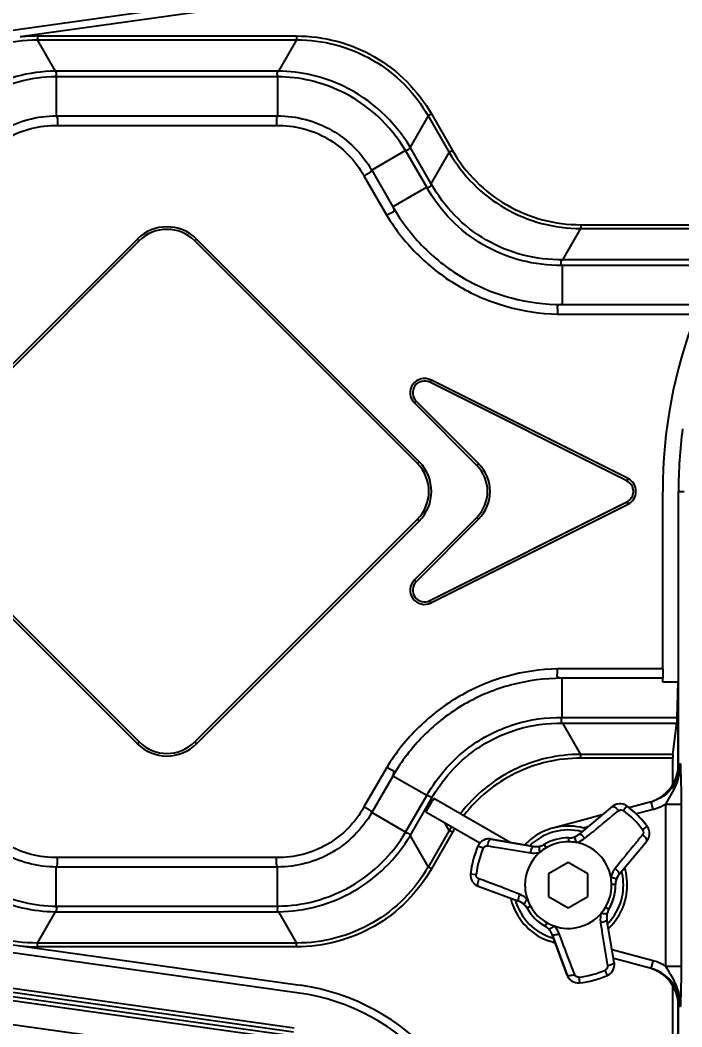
# Model space of a CAD drawing. Header units: millimetres. Extents: x -1070 to 42146, y 1440 to 12921.
# Drawn here: x 2163.9 to 2248, y 3203.5 to 3331.4 of the extents above; entities that cross this region are included whole.
import ezdxf

# ---------------------------------------------------------------- set-up
doc = ezdxf.new("R2010")
doc.units = ezdxf.units.MM
doc.layers.add('DIM', color=4, linetype='Continuous')
doc.layers.add('n', color=7, linetype='Continuous')
doc.styles.get("Standard").update_dxf_attribs({"font": 'arial.ttf'})
doc.dimstyles.new('ISO-200', dxfattribs={"dimtxt": 30, "dimasz": 25, "dimexe": 1.25, "dimexo": 5, "dimgap": 5, "dimtad": 1, "dimtoh": 1, "dimdec": 1, "dimdsep": 46, "dimtxsty": 'Standard', "dimcen": 2.5, "dimadec": 0, "dimazin": 0, "dimtfac": 1, "dimtdec": 1, "dimtmove": 0, "dimatfit": 3, "dimfxl": 1, "dimarcsym": 0})

# ---------------------------------------------------------------- blocks, each defined once
blk = doc.blocks.new('*D68')
at = {"layer": 'Defpoints', "color": 0, "transparency": 16777216}
for p in [(2305.58, 3339.04), (1878.41, 2805.54), (2305.58, 2805.54)]:
    blk.add_point(p, dxfattribs=at)
at = {"layer": 'DIM', "color": 0, "lineweight": -2, "transparency": 16777216}
for p, q in [((2300.58, 3339.04), (1877.16, 3339.04)), ((1878.41, 3314.04), (1878.41, 2830.54)), ((2300.58, 2805.54), (1877.16, 2805.54))]:
    blk.add_line(p, q, dxfattribs=at)
at = {"layer": 'DIM', "color": 0, "transparency": 16777216}
for points in [[(1874.24, 3314.04), (1882.58, 3314.04), (1878.41, 3339.04)], [(1874.24, 2830.54), (1882.58, 2830.54), (1878.41, 2805.54)]]:
    blk.add_solid(points, dxfattribs=at)
at = {"layer": 'DIM', "color": 0, "lineweight": -3, "transparency": 16777216, "insert": (1834.96, 3050.09), "char_height": 30, "attachment_point": 2, "rotation": 90}
blk.add_mtext('533.5 [1\'-9"]', dxfattribs=at)

msp = doc.modelspace()

# ---------------------------------------------------------------- linework, layer by layer
at = {"layer": 'n', "color": 7, "linetype": 'Continuous', "lineweight": -3, "true_color": 0xffffff}
for p, q in [((2157.366, 3329.354), (2199.373, 3335.257)), ((2199.512, 3334.267), (2163.922, 3329.265)), ((2166.122, 3329.386), (2199.043, 3329.386)), ((2166.122, 3329.386), (2166.122, 3328.903)), ((2168.418, 3324.928), (2166.122, 3328.903)), ((2166.122, 3328.903), (2199.043, 3328.903)), ((2199.043, 3328.903), (2196.748, 3324.928)), ((2199.043, 3329.386), (2199.043, 3328.903)), ((2196.748, 3324.928), (2168.418, 3324.928)), ((2168.519, 3324.212), (2168.519, 3319.249)), ((2196.647, 3324.212), (2168.519, 3324.212)), ((2196.647, 3324.212), (2196.647, 3319.249)), ((2216.192, 3319.485), (2215.774, 3319.244)), ((2216.192, 3319.485), (2218.877, 3314.835)), ((2168.519, 3319.249), (2196.647, 3319.249)), ((2215.774, 3319.244), (2213.478, 3315.268)), ((2215.774, 3319.244), (2218.459, 3314.594)), ((2168.654, 3318.031), (2196.512, 3318.031)), ((2212.909, 3314.823), (2208.611, 3312.341)), ((2215.597, 3310.174), (2212.909, 3314.823)), ((2216.163, 3310.618), (2213.478, 3315.268)), ((2216.163, 3310.618), (2218.459, 3314.594)), ((2218.877, 3314.835), (2218.459, 3314.594)), ((2208.611, 3312.341), (2211.293, 3307.689)), ((2207.623, 3311.616), (2210.528, 3306.584)), ((2215.597, 3310.174), (2211.293, 3307.689)), ((2235.189, 3305.417), (2251.532, 3305.417)), ((2235.189, 3305.417), (2235.189, 3304.934)), ((2232.894, 3300.959), (2235.189, 3304.934)), ((2235.189, 3304.934), (2251.358, 3304.934)), ((2178.818, 3303.59), (2150.533, 3275.306)), ((2179.047, 3303.361), (2150.763, 3275.076)), ((2178.818, 3303.59), (2179.047, 3303.361)), ((2186.348, 3303.59), (2186.118, 3303.361)), ((2214.403, 3275.076), (2186.118, 3303.361)), ((2214.633, 3275.306), (2186.348, 3303.59)), ((2253.669, 3300.959), (2232.894, 3300.959)), ((2232.792, 3300.246), (2232.792, 3295.277)), ((2253.609, 3300.244), (2232.792, 3300.246)), ((2232.792, 3295.277), (2250.307, 3295.279)), ((2232.205, 3294.062), (2249.818, 3294.062)), ((2216.129, 3285.698), (2215.984, 3285.407)), ((2241.033, 3272.882), (2215.984, 3285.407)), ((2241.178, 3273.173), (2216.129, 3285.698)), ((2214.023, 3282.775), (2214.252, 3283.005)), ((2214.023, 3282.775), (2221.951, 3274.846)), ((2214.252, 3283.005), (2222.181, 3275.076)), ((2214.633, 3275.306), (2214.403, 3275.076)), ((2221.951, 3274.846), (2222.181, 3275.076)), ((2241.178, 3273.173), (2241.033, 3272.882)), ((2245.583, 3249.02), (2245.583, 3271.541)), ((2247.583, 3236.894), (2247.583, 3271.541)), ((2247.583, 3271.541), (2248.305, 3271.541)), ((2215.984, 3257.675), (2241.033, 3270.199)), ((2216.129, 3257.384), (2241.178, 3269.908)), ((2241.178, 3269.908), (2241.033, 3270.199)), ((2150.533, 3267.775), (2178.818, 3239.491)), ((2150.763, 3268.005), (2179.047, 3239.721)), ((2186.118, 3239.721), (2214.403, 3268.005)), ((2186.348, 3239.491), (2214.633, 3267.775)), ((2221.951, 3268.235), (2214.023, 3260.307)), ((2222.181, 3268.005), (2214.252, 3260.077)), ((2214.633, 3267.775), (2214.403, 3268.005)), ((2221.951, 3268.235), (2222.181, 3268.005)), ((2214.023, 3260.307), (2214.252, 3260.077)), ((2216.129, 3257.384), (2215.984, 3257.675)), ((2245.583, 3249.02), (2232.205, 3249.02)), ((2245.583, 3249.02), (2245.583, 3247.802)), ((2232.792, 3242.835), (2232.792, 3247.805)), ((2245.583, 3247.802), (2232.792, 3247.805)), ((2245.583, 3247.298), (2245.583, 3247.802)), ((2247.555, 3247.298), (2245.583, 3247.298)), ((2247.435, 3242.837), (2247.555, 3247.298)), ((2247.555, 3236.894), (2247.555, 3247.298)), ((2232.792, 3242.835), (2247.435, 3242.837)), ((2232.894, 3242.123), (2247.398, 3242.123)), ((2235.189, 3238.147), (2232.894, 3242.123)), ((2246.88, 3238.147), (2247.398, 3242.123)), ((2178.818, 3239.491), (2179.047, 3239.721)), ((2186.348, 3239.491), (2186.118, 3239.721)), ((2246.88, 3238.147), (2235.189, 3238.147)), ((2235.189, 3237.664), (2235.189, 3238.147)), ((2246.867, 3237.664), (2235.189, 3237.664)), ((2246.867, 3234.317), (2246.867, 3237.664)), ((2210.528, 3236.497), (2207.623, 3231.465)), ((2247.555, 3236.369), (2247.555, 3236.894)), ((2247.829, 3236.96), (2247.583, 3236.894)), ((2211.293, 3235.392), (2208.611, 3230.741)), ((2215.597, 3232.908), (2211.293, 3235.392)), ((2212.909, 3228.259), (2215.597, 3232.908)), ((2226.189, 3226.964), (2216.502, 3232.557)), ((2213.478, 3227.813), (2216.163, 3232.463)), ((2215.499, 3230.827), (2216.304, 3232.22)), ((2216.304, 3232.22), (2216.163, 3232.463)), ((2239.18, 3231.524), (2234.96, 3228.004)), ((2241.035, 3231.576), (2240.603, 3230.994)), ((2244.118, 3232.128), (2241.3, 3231.373)), ((2244.377, 3231.162), (2244.118, 3232.128)), ((2245.931, 3231.824), (2247.93, 3231.824)), ((2245.931, 3231.824), (2245.931, 3211.257)), ((2247.93, 3231.824), (2247.93, 3211.257)), ((2212.909, 3228.259), (2208.611, 3230.741)), ((2215.499, 3230.827), (2222.324, 3226.887)), ((2237.91, 3230.465), (2235.256, 3229.754)), ((2244.377, 3231.162), (2242.213, 3230.582)), ((2218.459, 3228.488), (2217.913, 3229.433)), ((2235.256, 3229.754), (2231.642, 3228.785)), ((2236.081, 3228.939), (2235.515, 3228.788)), ((2243.036, 3228.561), (2243.618, 3228.993)), ((2213.478, 3227.813), (2215.774, 3223.838)), ((2218.459, 3228.488), (2215.774, 3223.838)), ((2218.877, 3228.246), (2216.192, 3223.596)), ((2218.877, 3228.246), (2218.459, 3228.488)), ((2233.649, 3227.04), (2233.655, 3227.54)), ((2222.777, 3226.217), (2222.111, 3226.505)), ((2222.324, 3226.887), (2222.343, 3226.875)), ((2229.159, 3226.45), (2223.744, 3227.388)), ((2223.744, 3227.388), (2229.159, 3226.45)), ((2230.521, 3226.701), (2230.776, 3226.271)), ((2240.046, 3222.918), (2243.566, 3227.138)), ((2196.512, 3225.051), (2168.654, 3225.051)), ((2196.647, 3223.833), (2168.519, 3223.833)), ((2168.519, 3218.869), (2168.519, 3223.833)), ((2196.647, 3218.869), (2196.647, 3223.833)), ((2216.192, 3223.596), (2215.774, 3223.838)), ((2233.583, 3224.427), (2231.083, 3222.984)), ((2236.083, 3222.984), (2233.583, 3224.427)), ((2221.156, 3222.805), (2221.16, 3222.697)), ((2221.166, 3222.977), (2221.886, 3222.894)), ((2231.083, 3222.984), (2231.083, 3220.097)), ((2236.083, 3220.097), (2236.083, 3222.984)), ((2222.138, 3221.397), (2227.297, 3219.501)), ((2239.42, 3221.611), (2239.082, 3221.607)), ((2239.523, 3221.612), (2239.42, 3221.611)), ((2239.582, 3221.613), (2239.523, 3221.612)), ((2231.083, 3220.097), (2233.583, 3218.654)), ((2233.583, 3218.654), (2236.083, 3220.097)), ((2168.519, 3218.869), (2196.647, 3218.869)), ((2228.787, 3218.848), (2228.351, 3218.603)), ((2238.313, 3218.734), (2238.743, 3218.479)), ((2166.122, 3214.178), (2168.418, 3218.154)), ((2168.418, 3218.154), (2196.748, 3218.154)), ((2196.748, 3218.154), (2199.043, 3214.178)), ((2230.645, 3216.309), (2230.89, 3216.745)), ((2239.43, 3211.702), (2238.492, 3217.117)), ((2231.544, 3215.255), (2233.439, 3210.096)), ((2233.439, 3210.096), (2231.544, 3215.255)), ((2199.373, 3207.824), (2157.366, 3213.728)), ((2162.718, 3213.986), (2163.923, 3213.816)), ((2163.923, 3213.816), (2199.512, 3208.814)), ((2199.043, 3214.178), (2166.122, 3214.178)), ((2166.122, 3213.695), (2166.122, 3214.178)), ((2199.043, 3213.695), (2166.122, 3213.695)), ((2199.043, 3213.695), (2199.043, 3214.178)), ((2231.923, 3214.221), (2231.642, 3214.296)), ((2244.377, 3211.919), (2239.15, 3213.32)), ((2239.557, 3212.175), (2239.338, 3212.234)), ((2244.118, 3210.953), (2239.557, 3212.175)), ((2244.118, 3210.953), (2244.318, 3211.696)), ((2244.318, 3211.696), (2244.377, 3211.919)), ((2245.931, 3211.257), (2247.93, 3211.257)), ((2234.936, 3209.844), (2235.019, 3209.124)), ((2238.548, 3210.069), (2238.26, 3210.735)), ((2156.601, 3208.281), (2198.608, 3202.378)), ((2198.677, 3202.873), (2156.67, 3208.776)), ((2198.747, 3203.368), (2156.74, 3209.272)), ((2246.867, 3111.872), (2246.867, 3208.764)), ((2156.531, 3207.786), (2198.538, 3201.883)), ((2247.555, 3206.187), (2247.555, 3206.712)), ((2247.555, 3169.312), (2247.555, 3206.187)), ((2247.583, 3169.284), (2247.583, 3206.187)), ((2247.583, 3206.187), (2247.829, 3206.122)), ((2198.115, 3198.87), (2156.108, 3204.774))]:
    msp.add_line(p, q, dxfattribs=at)
for centre, radius, start, end in [((2166.13, 3309.162), 20.224, 90.02195, 96.26797), ((2168.662, 3305.179), 19.749, 90.70669, 119.98478), ((2196.502, 3305.168), 19.759, 64.46188, 89.28805), ((2168.699, 3305.111), 19.103, 90.53943, 119.97927), ((2196.462, 3305.088), 19.125, 64.47693, 89.44711), ((2196.466, 3305.125), 19.09, 30.5313, 64.44116), ((2196.503, 3305.187), 19.742, 30.70231, 64.44147), ((2182.583, 3299.825), 5.325, 45, 135), ((2182.583, 3299.825), 5, 45, 135), ((2307.583, 3271.541), 62, 158.70048, 180), ((2215.313, 3284.065), 1.825, 63.43495, 225), ((2215.313, 3284.065), 1.5, 63.43495, 225), ((2307.583, 3271.541), 60, 172.3814, 180), ((2210.867, 3271.541), 5, 315, 45), ((2210.867, 3271.541), 5.325, 315, 45), ((2218.645, 3271.541), 4.675, 315, 45), ((2218.645, 3271.541), 5, 315, 45), ((2240.362, 3271.541), 1.5, 296.56505, 63.43495), ((2240.362, 3271.541), 1.825, 296.56505, 63.43495), ((2215.313, 3259.016), 1.825, 135, 296.56505), ((2215.313, 3259.016), 1.5, 135, 296.56505), ((2182.583, 3243.256), 5.325, 225, 315), ((2182.583, 3243.256), 5, 225, 315), ((2242.828, 3236.961), 5.001, 315.11251, 359.98929), ((2242.825, 3236.963), 5.004, 314.04246, 315.12078), ((2240.141, 3230.372), 1.5, 103.67897, 129.82602), ((2240.141, 3230.372), 1.5, 123.40709, 129.82602), ((2240.141, 3230.372), 1.5, 121.0913, 123.40709), ((2240.141, 3230.372), 1.5, 116.99962, 121.0913), ((2240.141, 3230.372), 1.5, 114.22115, 116.99962), ((2240.141, 3230.372), 1.5, 110.60358, 114.22115), ((2240.141, 3230.372), 1.5, 108.93642, 110.60358), ((2240.141, 3230.372), 1.5, 103.62588, 108.93642), ((2240.141, 3230.372), 1.5, 64.04792, 103.67897), ((2240.141, 3230.372), 1.5, 64.04823, 65.1623), ((2240.141, 3230.372), 1.5, 59.76646, 64.04823), ((2240.141, 3230.372), 1.5, 53.40202, 64.04792), ((2240.141, 3230.372), 1.5, 53.40202, 59.76646), ((2233.583, 3221.541), 12.5, 51.53491, 53.40202), ((2233.583, 3221.541), 12.5, 36.59798, 53.40202), ((2233.583, 3221.541), 12.5, 38.46509, 51.53491), ((2242.821, 3236.97), 5.013, 285.00196, 288.99376), ((2242.814, 3236.985), 6.029, 285.02394, 298.49984), ((2242.822, 3236.967), 6.009, 298.52391, 301.15987), ((2264.878, 3220.898), 21.872, 149.80458, 150.0285), ((2233.583, 3221.541), 11.775, 36.59798, 53.40202), ((2235.58, 3218.579), 19.782, 148.35942, 149.94059), ((2235.599, 3218.571), 19.319, 148.32822, 149.9473), ((2233.583, 3221.541), 7.5, 78.02396, 129.67743), ((2233.583, 3221.541), 7.5, 73.54838, 78.02396), ((2233.583, 3221.541), 7.5, 72.80641, 73.54838), ((2233.583, 3221.541), 12.5, 36.59798, 38.46509), ((2242.414, 3228.099), 1.5, 25.60328, 36.59798), ((2242.414, 3228.099), 1.5, 32.53007, 36.59798), ((2242.414, 3228.099), 1.5, 31.02205, 32.53007), ((2242.414, 3228.099), 1.5, 28.46303, 31.02205), ((2242.414, 3228.099), 1.5, 25.60311, 28.46303), ((2242.414, 3228.099), 1.5, 0.00008, 25.60328), ((2242.414, 3228.099), 1.5, 24.58345, 25.60311), ((2196.454, 3237.969), 19.107, 300.01662, 329.45689), ((2196.498, 3237.899), 19.749, 300.0053, 329.2937), ((2223.488, 3225.91), 1.5, 80.17406, 105.72607), ((2223.488, 3225.91), 1.5, 99.28557, 105.71909), ((2223.488, 3225.91), 1.5, 95.88083, 99.28557), ((2223.488, 3225.91), 1.5, 92.91145, 95.88083), ((2223.488, 3225.91), 1.5, 88.97578, 92.91145), ((2223.488, 3225.91), 1.5, 86.5424, 88.97578), ((2223.488, 3225.91), 1.5, 80.17406, 86.5424), ((2233.583, 3221.541), 7, 75.50362, 134.49638), ((2233.583, 3221.541), 6, 89.31328, 120.68672), ((2233.583, 3221.541), 6, 89.31328, 92.79922), ((2233.679, 3229.54), 2, 269.31328, 287.13571), ((2233.679, 3229.54), 2, 269.31328, 273.1872), ((2233.679, 3229.54), 2, 273.1872, 276.67966), ((2233.679, 3229.54), 2, 276.67966, 277.04781), ((2233.679, 3229.54), 2, 277.04781, 280.45841), ((2233.679, 3229.54), 2, 280.45841, 280.8943), ((2233.679, 3229.54), 2, 280.8943, 284.26152), ((2233.679, 3229.54), 2, 284.26152, 284.53068), ((2233.679, 3229.54), 2, 284.53068, 287.9459), ((2233.679, 3229.54), 2, 287.13571, 309.82593), ((2233.679, 3229.54), 2, 287.9459, 288.73477), ((2233.679, 3229.54), 2, 288.73477, 292.13937), ((2233.679, 3229.54), 2, 292.13937, 295.50372), ((2233.679, 3229.54), 2, 295.50372, 296.31436), ((2233.679, 3229.54), 2, 296.31436, 299.66625), ((2233.679, 3229.54), 2, 299.66625, 300.03536), ((2233.679, 3229.54), 2, 300.03536, 303.08297), ((2233.679, 3229.54), 2, 303.08297, 303.55242), ((2233.679, 3229.54), 2, 303.55242, 304.66091), ((2233.679, 3229.54), 2, 304.66091, 307.23259), ((2233.679, 3229.54), 2, 307.23259, 308.81889), ((2233.679, 3229.54), 2, 308.81889, 309.82593), ((2242.414, 3228.099), 1.5, 320.17405, 346.18621), ((2242.414, 3228.099), 1.5, 330.98818, 333.46037), ((2242.414, 3228.099), 1.5, 333.46037, 335.5943), ((2242.414, 3228.099), 1.5, 335.5943, 337.88634), ((2242.414, 3228.099), 1.5, 337.88634, 340.15135), ((2242.414, 3228.099), 1.5, 340.15135, 342.31005), ((2242.414, 3228.099), 1.5, 342.31005, 346.18648), ((2242.414, 3228.099), 1.5, 346.18621, 0.00008), ((2242.414, 3228.099), 1.5, 346.18648, 346.90461), ((2233.583, 3221.541), 12.5, 156.59798, 173.40202), ((2233.583, 3221.541), 11.775, 156.59798, 173.40202), ((2223.488, 3225.91), 1.5, 146.13622, 156.59798), ((2223.488, 3225.91), 1.5, 150.23144, 156.59798), ((2223.488, 3225.91), 1.5, 146.1359, 150.23144), ((2223.488, 3225.91), 1.5, 105.72607, 146.13622), ((2223.488, 3225.91), 1.5, 145.09584, 146.1359), ((2223.488, 3225.91), 1.5, 105.71909, 106.43092), ((2233.583, 3221.541), 7.5, 133.5484, 137.1964), ((2233.583, 3221.541), 7.5, 129.67743, 133.5484), ((2229.5, 3228.421), 2, 260.17406, 282.86424), ((2229.5, 3228.421), 2, 260.17406, 261.18111), ((2229.5, 3228.421), 2, 261.18111, 262.28089), ((2229.5, 3228.421), 2, 262.28089, 262.7916), ((2229.5, 3228.421), 2, 262.7916, 265.21452), ((2229.5, 3228.421), 2, 265.21452, 266.44758), ((2229.5, 3228.421), 2, 266.44758, 266.91744), ((2229.5, 3228.421), 2, 266.91744, 269.96155), ((2229.5, 3228.421), 2, 269.96155, 270.33488), ((2229.5, 3228.421), 2, 270.33488, 273.68677), ((2229.5, 3228.421), 2, 273.68677, 274.49747), ((2229.5, 3228.421), 2, 274.49747, 277.86063), ((2229.5, 3228.421), 2, 277.86063, 281.26657), ((2229.5, 3228.421), 2, 281.26657, 282.05342), ((2229.5, 3228.421), 2, 282.05342, 285.46932), ((2229.5, 3228.421), 2, 282.86424, 300.68672), ((2233.612, 3221.501), 5.549, 120.72977, 130.76454), ((2229.5, 3228.421), 2, 285.46932, 288.98578), ((2229.5, 3228.421), 2, 288.98578, 289.57272), ((2229.5, 3228.421), 2, 289.57272, 292.91875), ((2229.5, 3228.421), 2, 292.91875, 293.38922), ((2229.5, 3228.421), 2, 293.38922, 296.94634), ((2229.5, 3228.421), 2, 296.94634, 300.68672), ((2233.583, 3221.541), 5.5, 89.31665, 120.68505), ((2233.578, 3221.493), 5.548, 79.2367, 89.27234), ((2233.583, 3221.541), 5.5, 10.80767, 79.1928), ((2242.414, 3228.099), 1.5, 320.17405, 324.60417), ((2242.414, 3228.099), 1.5, 324.60417, 326.22736), ((2242.414, 3228.099), 1.5, 326.22736, 329.03294), ((2242.414, 3228.099), 1.5, 329.03294, 330.98818), ((2233.583, 3221.541), 5.5, 130.80912, 179.99921), ((2233.583, 3221.541), 7.5, 11.61287, 17.41932), ((2222.656, 3222.805), 1.5, 173.40202, 180), ((2222.656, 3222.805), 1.5, 174.13555, 180), ((2222.656, 3222.805), 1.5, 180, 184.124), ((2222.656, 3222.805), 1.5, 184.124, 184.4986), ((2222.656, 3222.805), 1.5, 184.12413, 223.6139), ((2222.656, 3222.805), 1.5, 173.40202, 174.13555), ((1971.982, 2554.283), 713.395, 69.28094, 69.466455), ((2233.531, 3221.536), 5.552, 0.73382, 10.76048), ((2241.582, 3221.637), 2, 140.17406, 162.86432), ((2241.582, 3221.637), 2, 161.02926, 161.80767), ((2241.582, 3221.637), 2, 157.63172, 161.02926), ((2241.582, 3221.637), 2, 157.264, 157.63172), ((2241.582, 3221.637), 2, 154.3752, 157.264), ((2241.582, 3221.637), 2, 153.57061, 154.3752), ((2241.582, 3221.637), 2, 150.28927, 153.57061), ((2241.582, 3221.637), 2, 149.8097, 150.28927), ((2241.582, 3221.637), 2, 146.9282, 149.8097), ((2241.582, 3221.637), 2, 146.44758, 146.9282), ((2241.582, 3221.637), 2, 145.82695, 146.44758), ((2241.582, 3221.637), 2, 145.39542, 145.82695), ((2241.582, 3221.637), 2, 143.42483, 145.39542), ((2241.582, 3221.637), 2, 142.79161, 143.42483), ((2241.582, 3221.637), 2, 141.18111, 142.79161), ((2241.582, 3221.637), 2, 140.17406, 141.18111), ((2233.583, 3221.541), 7, 11.99984, 14.49638), ((2233.583, 3221.541), 7, 0, 11.99984), ((2233.583, 3221.541), 7.5, 0, 11.61287), ((2196.466, 3237.974), 19.106, 270.54189, 299.97684), ((2222.656, 3222.805), 1.5, 223.6139, 249.82603), ((2222.656, 3222.805), 1.5, 224.23834, 226.07255), ((2222.656, 3222.805), 1.5, 226.07255, 229.27215), ((2222.656, 3222.805), 1.5, 229.27215, 232.32058), ((2222.656, 3222.805), 1.5, 232.32058, 235.44495), ((2222.656, 3222.805), 1.5, 235.44495, 238.11111), ((2222.656, 3222.805), 1.5, 238.11111, 241.76378), ((2222.656, 3222.805), 1.5, 241.76378, 243.96447), ((2222.656, 3222.805), 1.5, 243.96447, 249.82603), ((2115.454, 2933.179), 308.246, 68.71067, 69.30808), ((2233.583, 3221.541), 5.5, 179.99921, 199.1901), ((2233.583, 3221.541), 5.5, 329.31368, 359.98461), ((2233.583, 3221.541), 6, 329.31328, 0), ((2233.583, 3221.541), 6, 332.72292, 356.59036), ((2233.583, 3221.541), 5.5, 359.98461, 0.68668), ((2233.583, 3221.541), 6, 356.59036, 0), ((2241.582, 3221.637), 2, 162.86432, 180), ((2241.582, 3221.637), 2, 176.40244, 180), ((2241.582, 3221.637), 2, 180, 180.68672), ((2241.582, 3221.637), 2, 180, 180.68672), ((2233.583, 3221.541), 6, 0, 0.68672), ((2233.583, 3221.541), 6, 0, 0.68672), ((2241.582, 3221.637), 2, 172.86862, 176.40244), ((2241.582, 3221.637), 2, 172.3568, 172.86862), ((2241.582, 3221.637), 2, 169.0859, 172.3568), ((2241.582, 3221.637), 2, 168.53715, 169.0859), ((2241.582, 3221.637), 2, 165.08781, 168.53715), ((2241.582, 3221.637), 2, 161.80767, 165.08781), ((2233.583, 3221.541), 7, 348.00016, 0), ((2233.583, 3221.541), 7.5, 348.38713, 0), ((2168.664, 3237.913), 19.759, 244.46188, 269.28806), ((2168.704, 3237.994), 19.125, 244.47693, 269.44711), ((2196.504, 3237.902), 19.748, 270.70582, 299.98565), ((2233.583, 3221.541), 7.5, 192.80641, 197.41932), ((2233.623, 3221.559), 5.544, 199.23023, 209.27265), ((2233.583, 3221.541), 7, 319.99944, 348.00016), ((2233.583, 3221.541), 7.5, 319.35486, 348.38713), ((2233.583, 3221.541), 7.5, 197.41932, 252.09105), ((2233.583, 3221.541), 7, 195.50362, 254.49638), ((2226.607, 3217.624), 2, 47.13575, 69.82593), ((2226.607, 3217.624), 2, 68.81889, 69.82593), ((2226.607, 3217.624), 2, 67.23259, 68.81889), ((2226.607, 3217.624), 2, 64.79328, 67.23259), ((2226.607, 3217.624), 2, 63.55242, 64.79328), ((2226.607, 3217.624), 2, 63.08297, 63.55242), ((2226.607, 3217.624), 2, 60.03534, 63.08297), ((2226.607, 3217.624), 2, 59.66626, 60.03534), ((2226.607, 3217.624), 2, 56.31436, 59.66626), ((2226.607, 3217.624), 2, 55.50372, 56.31436), ((2226.607, 3217.624), 2, 52.13937, 55.50372), ((2226.607, 3217.624), 2, 48.73477, 52.13937), ((2226.607, 3217.624), 2, 47.94591, 48.73477), ((2226.607, 3217.624), 2, 44.7246, 47.94591), ((2226.607, 3217.624), 2, 29.31328, 47.13575), ((2226.607, 3217.624), 2, 44.26243, 44.7246), ((2226.607, 3217.624), 2, 40.72633, 44.26243), ((2226.607, 3217.624), 2, 40.457, 40.72633), ((2226.607, 3217.624), 2, 37.0501, 40.457), ((2226.607, 3217.624), 2, 36.67701, 37.0501), ((2226.607, 3217.624), 2, 33.18826, 36.67701), ((2226.607, 3217.624), 2, 29.31328, 33.18826), ((2233.583, 3221.541), 6, 209.31328, 240.68672), ((2233.583, 3221.541), 5.5, 209.31299, 240.68979), ((2233.545, 3221.568), 5.546, 319.23244, 329.27166), ((2240.463, 3217.458), 2, 149.31328, 167.1357), ((2240.463, 3217.458), 2, 149.31328, 152.39919), ((2233.583, 3221.541), 6, 329.31328, 332.72292), ((2233.583, 3221.541), 5.5, 250.8093, 319.19041), ((2240.463, 3217.458), 2, 167.1357, 180), ((2240.463, 3217.458), 2, 176.71254, 180), ((2240.463, 3217.458), 2, 180, 189.82593), ((2240.463, 3217.458), 2, 180, 181.10743), ((2240.463, 3217.458), 2, 181.10743, 182.20661), ((2240.463, 3217.458), 2, 182.20661, 183.29207), ((2240.463, 3217.458), 2, 176.43128, 176.71254), ((2240.463, 3217.458), 2, 183.29207, 183.55242), ((2240.463, 3217.458), 2, 183.55242, 184.44314), ((2240.463, 3217.458), 2, 173.32839, 176.43128), ((2240.463, 3217.458), 2, 184.44314, 184.79328), ((2240.463, 3217.458), 2, 184.79328, 185.48088), ((2240.463, 3217.458), 2, 185.48088, 186.55239), ((2240.463, 3217.458), 2, 169.77109, 173.32839), ((2240.463, 3217.458), 2, 186.55239, 187.66136), ((2240.463, 3217.458), 2, 187.66136, 188.81889), ((2240.463, 3217.458), 2, 166.59897, 169.77109), ((2240.463, 3217.458), 2, 166.06237, 166.59897), ((2240.463, 3217.458), 2, 162.95182, 166.06237), ((2240.463, 3217.458), 2, 159.75761, 162.95182), ((2240.463, 3217.458), 2, 159.4586, 159.75761), ((2240.463, 3217.458), 2, 156.44858, 159.4586), ((2240.463, 3217.458), 2, 155.87988, 156.44858), ((2240.463, 3217.458), 2, 152.92437, 155.87988), ((2240.463, 3217.458), 2, 152.39919, 152.92437), ((2229.666, 3214.565), 2, 42.86422, 60.68672), ((2229.666, 3214.565), 2, 56.95109, 60.68672), ((2229.666, 3214.565), 2, 53.39132, 56.95109), ((2229.666, 3214.565), 2, 52.91628, 53.39132), ((2229.666, 3214.565), 2, 49.57143, 52.91628), ((2233.602, 3221.584), 5.547, 240.73266, 250.76646), ((2229.666, 3214.565), 2, 49.27367, 49.57143), ((2229.666, 3214.565), 2, 48.98467, 49.27367), ((2229.666, 3214.565), 2, 45.67587, 48.98467), ((2229.666, 3214.565), 2, 45.25355, 45.67587), ((2229.666, 3214.565), 2, 42.05342, 45.25355), ((2229.666, 3214.565), 2, 20.17406, 42.86422), ((2229.666, 3214.565), 2, 41.26657, 42.05342), ((2229.666, 3214.565), 2, 37.86063, 41.26657), ((2240.463, 3217.458), 2, 188.81889, 189.82593), ((2233.583, 3221.541), 7, 315.50363, 319.99944), ((2233.583, 3221.541), 7.5, 312.80641, 315.48389), ((2233.583, 3221.541), 7.5, 315.48389, 319.35486), ((2229.666, 3214.565), 2, 34.49747, 37.86063), ((2229.666, 3214.565), 2, 33.68676, 34.49747), ((2229.666, 3214.565), 2, 30.33488, 33.68676), ((2229.666, 3214.565), 2, 29.96155, 30.33488), ((2229.666, 3214.565), 2, 26.91744, 29.96155), ((2229.666, 3214.565), 2, 26.44758, 26.91744), ((2229.666, 3214.565), 2, 25.21452, 26.44758), ((2229.666, 3214.565), 2, 22.84702, 25.21452), ((2229.666, 3214.565), 2, 21.18111, 22.84702), ((2229.666, 3214.565), 2, 20.17406, 21.18111), ((2166.13, 3233.917), 20.221, 263.73406, 269.97892), ((2233.583, 3221.541), 7.5, 252.09105, 257.1964), ((2237.952, 3211.446), 1.5, 304.15372, 343.58872), ((2237.952, 3211.446), 1.5, 343.39485, 348.84521), ((2237.952, 3211.446), 1.5, 343.58872, 0.0001), ((2237.952, 3211.446), 1.5, 348.84521, 352.37446), ((2237.952, 3211.446), 1.5, 0.0001, 9.82605), ((2237.952, 3211.446), 1.5, 8.73405, 9.82605), ((2237.952, 3211.446), 1.5, 1.09174, 8.73405), ((2237.952, 3211.446), 1.5, 352.37446, 354.41853), ((2237.952, 3211.446), 1.5, 354.41853, 0.00013), ((2237.952, 3211.446), 1.5, 0.00013, 1.09174), ((2242.821, 3206.111), 5.013, 70.98107, 74.99796), ((2242.814, 3206.096), 6.029, 61.48863, 74.97608), ((2242.821, 3206.114), 6.01, 58.8402, 61.46424), ((2268.204, 3224.114), 25.718, 209.9964, 210.59463), ((2234.847, 3210.614), 1.5, 200.17406, 206.5424), ((2234.847, 3210.614), 1.5, 200.17406, 225.72607), ((2234.847, 3210.614), 1.5, 206.5424, 208.97578), ((2234.847, 3210.614), 1.5, 208.97578, 212.91145), ((2234.847, 3210.614), 1.5, 212.91145, 215.88083), ((2234.847, 3210.614), 1.5, 215.88083, 219.28557), ((2234.847, 3210.614), 1.5, 219.28557, 225.71909), ((2234.847, 3210.614), 1.5, 225.71909, 226.43092), ((2234.847, 3210.614), 1.5, 225.72607, 266.13622), ((2233.583, 3221.541), 11.775, 276.59798, 293.40202), ((2233.583, 3221.541), 12.5, 276.59798, 293.40202), ((2233.583, 3221.541), 12.5, 276.59798, 293.40202), ((2237.952, 3211.446), 1.5, 293.40202, 304.15372), ((2237.952, 3211.446), 1.5, 293.40202, 298.94563), ((2237.952, 3211.446), 1.5, 298.94563, 304.15389), ((2237.952, 3211.446), 1.5, 304.15389, 305.41042), ((2242.823, 3206.116), 5.008, 41.8335, 45.91882), ((2195.615, 3181.087), 28, 41, 82), ((2234.847, 3210.614), 1.5, 265.09584, 266.1359), ((2234.847, 3210.614), 1.5, 266.13622, 276.59798), ((2234.847, 3210.614), 1.5, 266.1359, 270.23144), ((2234.847, 3210.614), 1.5, 270.23144, 276.59798), ((2242.828, 3206.121), 5, 0.00974, 41.83943), ((2195.615, 3181.087), 27, 41, 82)]:
    msp.add_arc(centre, radius, start, end, dxfattribs=at)
for centre, major_axis, ratio, start_param, end_param in [((2247.38, 3244.055), (0, 2), 0.0349208, -2.8797933, -2.2252948), ((2246.884, 3237.664), (0, 0.5), 0.0349208, 0.2617994, 1.5707963), ((2242.58, 3236.892), (-4.833, -1.295), 0.9993471, 1.9709479, 2.8799565), ((2233.835, 3221.174), (-10.468, 18.131), 0.955319, 0.4846937, 0.5040353), ((2242.58, 3236.892), (-4.833, -1.295), 0.9993471, 1.7890584, 1.9709479), ((2242.58, 3236.892), (-4.833, -1.295), 0.9993471, 1.5707963, 1.7526982), ((2242.58, 3236.892), (-4.833, -1.295), 0.9993471, 1.7526982, 1.7890584), ((2242.58, 3206.189), (4.833, -1.295), 0.9993471, 1.3161745, 1.5343387), ((2242.58, 3206.189), (4.833, -1.295), 0.9993471, 1.1706448, 1.3161745), ((2242.58, 3206.189), (4.833, -1.295), 0.9993471, 0.2616362, 1.1706448)]:
    msp.add_ellipse(centre, major_axis=major_axis, ratio=ratio, start_param=start_param, end_param=end_param, dxfattribs=at)
for points, knots in [([(2149.392, 3319.244), (2150.232, 3320.702), (2152.297, 3323.414), (2156.34, 3326.528), (2161.059, 3328.473), (2164.44, 3328.905), (2166.122, 3328.903)], [0, 0, 0, 0, 0.2500216, 0.4999981, 0.7499754, 1, 1, 1, 1]), ([(2199.043, 3329.386), (2200.767, 3329.386), (2204.232, 3328.941), (2209.067, 3326.946), (2213.212, 3323.756), (2215.33, 3320.978), (2216.192, 3319.485)], [0, 0, 0, 0, 0.2500182, 0.4999978, 0.7499776, 1, 1, 1, 1]), ([(2199.043, 3328.903), (2200.726, 3328.905), (2204.107, 3328.473), (2208.825, 3326.528), (2212.869, 3323.414), (2214.934, 3320.702), (2215.774, 3319.244)], [0, 0, 0, 0, 0.2500207, 0.4999976, 0.7499747, 1, 1, 1, 1]), ([(2168.506, 3324.212), (2168.501, 3324.294), (2168.543, 3324.443), (2168.584, 3324.691), (2168.502, 3324.872), (2168.418, 3324.928)], [0, 0, 0, 0, 0.3270955, 0.6003052, 1, 1, 1, 1]), ([(2196.66, 3324.212), (2196.668, 3324.363), (2196.539, 3324.604), (2196.664, 3324.872), (2196.748, 3324.928)], [0, 0, 0, 0, 0.6002465, 1, 1, 1, 1]), ([(2156.554, 3312.341), (2157.158, 3313.382), (2158.642, 3315.315), (2161.533, 3317.538), (2164.903, 3318.929), (2167.318, 3319.246), (2168.519, 3319.249)], [0, 0, 0, 0, 0.2501679, 0.500179, 0.7501136, 1, 1, 1, 1]), ([(2168.517, 3319.249), (2168.57, 3319.168), (2168.648, 3319.011), (2168.678, 3318.759), (2168.651, 3318.44), (2168.655, 3318.196), (2168.654, 3318.031)], [0, 0, 0, 0, 0.2310297, 0.4119098, 0.6031129, 1, 1, 1, 1]), ([(2196.648, 3319.249), (2196.595, 3319.169), (2196.515, 3319.012), (2196.483, 3318.76), (2196.512, 3318.441), (2196.509, 3318.196), (2196.512, 3318.031)], [0, 0, 0, 0, 0.231328, 0.4120579, 0.6032292, 1, 1, 1, 1]), ([(2196.647, 3319.249), (2197.849, 3319.246), (2200.265, 3318.928), (2203.637, 3317.536), (2206.526, 3315.312), (2208.008, 3313.38), (2208.611, 3312.341)], [0, 0, 0, 0, 0.2501541, 0.5001718, 0.7501126, 1, 1, 1, 1]), ([(2157.543, 3311.616), (2158.087, 3312.596), (2159.444, 3314.418), (2162.129, 3316.506), (2165.279, 3317.786), (2167.534, 3318.05), (2168.654, 3318.031)], [0, 0, 0, 0, 0.2501438, 0.5001463, 0.7500857, 1, 1, 1, 1]), ([(2196.512, 3318.031), (2197.632, 3318.05), (2199.889, 3317.785), (2203.04, 3316.505), (2205.723, 3314.416), (2207.08, 3312.595), (2207.623, 3311.616)], [0, 0, 0, 0, 0.2501703, 0.5001862, 0.7501183, 1, 1, 1, 1]), ([(2212.903, 3314.834), (2212.972, 3314.879), (2213.122, 3314.917), (2213.357, 3315.006), (2213.472, 3315.168), (2213.478, 3315.268)], [0, 0, 0, 0, 0.3270981, 0.6003102, 1, 1, 1, 1]), ([(2218.459, 3314.594), (2219.301, 3313.138), (2221.369, 3310.43), (2225.413, 3307.321), (2230.128, 3305.373), (2233.507, 3304.936), (2235.189, 3304.934)], [0, 0, 0, 0, 0.2500219, 0.4999992, 0.7499766, 1, 1, 1, 1]), ([(2218.877, 3314.835), (2219.697, 3313.415), (2221.711, 3310.772), (2225.654, 3307.739), (2230.253, 3305.841), (2233.549, 3305.417), (2235.189, 3305.417)], [0, 0, 0, 0, 0.2500202, 0.4999994, 0.7499786, 1, 1, 1, 1]), ([(2208.61, 3312.342), (2208.566, 3312.257), (2208.468, 3312.112), (2208.265, 3311.96), (2207.976, 3311.824), (2207.766, 3311.698), (2207.623, 3311.616)], [0, 0, 0, 0, 0.2308904, 0.4118328, 0.6030564, 1, 1, 1, 1]), ([(2215.603, 3310.163), (2215.69, 3310.164), (2215.848, 3310.181), (2216.053, 3310.269), (2216.17, 3310.433), (2216.171, 3310.558), (2216.163, 3310.618)], [0, 0, 0, 0, 0.3144402, 0.5686919, 0.7806557, 1, 1, 1, 1]), ([(2223.128, 3303.498), (2221.68, 3304.341), (2219.002, 3306.432), (2216.983, 3309.16), (2216.165, 3310.621)], [0, 0, 0, 0, 0.5001943, 1, 1, 1, 1]), ([(2222.764, 3302.873), (2221.277, 3303.739), (2218.526, 3305.883), (2216.439, 3308.674), (2215.595, 3310.172)], [0, 0, 0, 0, 0.5001367, 1, 1, 1, 1]), ([(2211.294, 3307.688), (2211.326, 3307.621), (2211.386, 3307.484), (2211.444, 3307.286), (2211.424, 3307.078), (2211.257, 3306.963), (2211.071, 3306.896), (2210.879, 3306.808), (2210.703, 3306.695), (2210.588, 3306.62), (2210.528, 3306.584)], [0, 0, 0, 0, 0.1371889, 0.2713019, 0.3807456, 0.4889396, 0.6167873, 0.7469645, 0.8732909, 1, 1, 1, 1]), ([(2211.29, 3307.687), (2212.37, 3305.815), (2214.373, 3303.202), (2217.622, 3300.329), (2220.332, 3298.518), (2223.256, 3297.077), (2227.367, 3295.701), (2230.631, 3295.271), (2232.792, 3295.273)], [0, 0, 0, 0, 0.2497517, 0.374903, 0.5000503, 0.6251896, 0.7503144, 1, 1, 1, 1]), ([(2210.528, 3306.584), (2211.662, 3304.734), (2213.721, 3302.155), (2217.01, 3299.305), (2219.734, 3297.495), (2222.663, 3296.04), (2226.774, 3294.615), (2230.036, 3294.119), (2232.205, 3294.062)], [0, 0, 0, 0, 0.2497831, 0.3749186, 0.5000545, 0.6251751, 0.750282, 1, 1, 1, 1]), ([(2232.792, 3300.244), (2231.049, 3300.225), (2227.541, 3300.649), (2224.271, 3301.996), (2222.764, 3302.873)], [0, 0, 0, 0, 0.4998636, 1, 1, 1, 1]), ([(2232.895, 3300.962), (2231.199, 3300.939), (2227.781, 3301.334), (2224.596, 3302.644), (2223.128, 3303.498)], [0, 0, 0, 0, 0.4997825, 1, 1, 1, 1]), ([(2232.78, 3300.246), (2232.736, 3300.322), (2232.671, 3300.467), (2232.644, 3300.689), (2232.729, 3300.872), (2232.837, 3300.936), (2232.894, 3300.959)], [0, 0, 0, 0, 0.3144059, 0.5682359, 0.7802816, 1, 1, 1, 1]), ([(2232.791, 3295.277), (2232.715, 3295.273), (2232.565, 3295.259), (2232.36, 3295.214), (2232.184, 3295.096), (2232.168, 3294.891), (2232.203, 3294.695), (2232.224, 3294.483), (2232.214, 3294.271), (2232.206, 3294.132), (2232.205, 3294.062)], [0, 0, 0, 0, 0.1376575, 0.2723827, 0.3815156, 0.4890496, 0.6169301, 0.7472024, 0.8734157, 1, 1, 1, 1]), ([(2232.205, 3249.02), (2230.036, 3248.962), (2225.694, 3248.306), (2219.627, 3245.767), (2214.397, 3241.78), (2211.662, 3238.347), (2210.528, 3236.497)], [0, 0, 0, 0, 0.2500459, 0.5000676, 0.7500345, 1, 1, 1, 1]), ([(2232.791, 3247.805), (2232.715, 3247.809), (2232.565, 3247.823), (2232.36, 3247.867), (2232.184, 3247.985), (2232.167, 3248.19), (2232.203, 3248.386), (2232.224, 3248.599), (2232.214, 3248.81), (2232.206, 3248.95), (2232.205, 3249.02)], [0, 0, 0, 0, 0.1376749, 0.2724182, 0.3815254, 0.4890348, 0.6169256, 0.747204, 0.873416, 1, 1, 1, 1]), ([(2232.792, 3247.808), (2230.63, 3247.81), (2227.366, 3247.381), (2223.253, 3246.003), (2220.329, 3244.563), (2217.62, 3242.75), (2214.372, 3239.878), (2212.37, 3237.266), (2211.29, 3235.394)], [0, 0, 0, 0, 0.2497679, 0.3749255, 0.5000763, 0.6252072, 0.750323, 1, 1, 1, 1]), ([(2221.337, 3239.291), (2222.989, 3240.459), (2226.69, 3242.28), (2230.769, 3242.859), (2232.792, 3242.838)], [0, 0, 0, 0, 0.5000813, 1, 1, 1, 1]), ([(2232.78, 3242.835), (2232.736, 3242.76), (2232.671, 3242.615), (2232.644, 3242.393), (2232.729, 3242.21), (2232.837, 3242.146), (2232.894, 3242.123)], [0, 0, 0, 0, 0.314404, 0.568253, 0.7802887, 1, 1, 1, 1]), ([(2221.759, 3238.703), (2223.365, 3239.838), (2226.964, 3241.603), (2230.93, 3242.146), (2232.895, 3242.12)], [0, 0, 0, 0, 0.500159, 1, 1, 1, 1]), ([(2215.595, 3232.909), (2216.301, 3234.163), (2217.992, 3236.525), (2220.161, 3238.459), (2221.337, 3239.291)], [0, 0, 0, 0, 0.4999107, 1, 1, 1, 1]), ([(2216.165, 3232.461), (2216.851, 3233.687), (2218.491, 3236.002), (2220.61, 3237.891), (2221.759, 3238.703)], [0, 0, 0, 0, 0.4998338, 1, 1, 1, 1]), ([(2235.189, 3238.147), (2233.718, 3238.146), (2230.767, 3237.812), (2226.576, 3236.321), (2222.836, 3233.912), (2220.772, 3231.775), (2219.877, 3230.609)], [0, 0, 0, 0, 0.2500197, 0.5000056, 0.7499879, 1, 1, 1, 1]), ([(2235.189, 3237.664), (2233.76, 3237.664), (2230.892, 3237.344), (2226.818, 3235.902), (2223.179, 3233.569), (2221.169, 3231.497), (2220.297, 3230.366)], [0, 0, 0, 0, 0.2500193, 0.5000044, 0.7499896, 1, 1, 1, 1]), ([(2211.294, 3235.393), (2211.326, 3235.461), (2211.385, 3235.597), (2211.444, 3235.796), (2211.424, 3236.004), (2211.257, 3236.119), (2211.071, 3236.185), (2210.879, 3236.273), (2210.703, 3236.386), (2210.588, 3236.462), (2210.528, 3236.497)], [0, 0, 0, 0, 0.1371805, 0.2712855, 0.3807428, 0.4889481, 0.6167902, 0.7469648, 0.8732915, 1, 1, 1, 1]), ([(2247.829, 3236.96), (2247.835, 3236.057), (2247.426, 3234.22), (2246.433, 3232.689), (2245.974, 3231.898)], [0, 0, 0, 0, 0.4968075, 1, 1, 1, 1]), ([(2247.829, 3236.96), (2247.841, 3236.595), (2247.9, 3234.884), (2247.93, 3233.172), (2247.93, 3231.824)], [0, 0, 0, 0, 0.2131862, 1, 1, 1, 1]), ([(2215.603, 3232.918), (2215.69, 3232.918), (2215.848, 3232.9), (2216.053, 3232.813), (2216.17, 3232.649), (2216.171, 3232.524), (2216.163, 3232.463)], [0, 0, 0, 0, 0.314387, 0.5685833, 0.7804866, 1, 1, 1, 1]), ([(2168.654, 3225.051), (2167.533, 3225.032), (2165.277, 3225.296), (2162.126, 3226.577), (2159.443, 3228.665), (2158.086, 3230.486), (2157.543, 3231.465)], [0, 0, 0, 0, 0.2501467, 0.5001717, 0.7501039, 1, 1, 1, 1]), ([(2207.623, 3231.465), (2207.079, 3230.485), (2205.721, 3228.663), (2203.036, 3226.575), (2199.886, 3225.296), (2197.631, 3225.032), (2196.512, 3225.051)], [0, 0, 0, 0, 0.2501926, 0.5001966, 0.7501231, 1, 1, 1, 1]), ([(2208.61, 3230.739), (2208.567, 3230.825), (2208.471, 3230.971), (2208.268, 3231.124), (2207.977, 3231.259), (2207.767, 3231.385), (2207.623, 3231.465)], [0, 0, 0, 0, 0.2311313, 0.4119558, 0.6031512, 1, 1, 1, 1]), ([(2239.18, 3231.524), (2239.209, 3231.548), (2239.293, 3231.541), (2239.391, 3231.497), (2239.546, 3231.402), (2239.746, 3231.231), (2239.899, 3231.071), (2239.975, 3230.984)], [0, 0, 0, 0, 0.1134553, 0.2096689, 0.3346626, 0.6519471, 1, 1, 1, 1]), ([(2168.519, 3223.832), (2167.316, 3223.835), (2164.901, 3224.154), (2161.529, 3225.545), (2158.64, 3227.769), (2157.158, 3229.701), (2156.554, 3230.74)], [0, 0, 0, 0, 0.2501336, 0.5001597, 0.7501009, 1, 1, 1, 1]), ([(2208.611, 3230.74), (2208.008, 3229.7), (2206.524, 3227.767), (2203.633, 3225.543), (2200.262, 3224.153), (2197.848, 3223.835), (2196.647, 3223.832)], [0, 0, 0, 0, 0.2501744, 0.5001817, 0.7501175, 1, 1, 1, 1]), ([(2235.692, 3227.495), (2236.054, 3227.785), (2237.487, 3228.94), (2238.911, 3230.108), (2239.975, 3230.984)], [0, 0, 0, 0, 0.2517678, 1, 1, 1, 1]), ([(2239.975, 3230.984), (2240.019, 3231.017), (2240.116, 3231.074), (2240.339, 3231.119), (2240.512, 3231.059), (2240.603, 3230.994)], [0, 0, 0, 0, 0.2475674, 0.497751, 1, 1, 1, 1]), ([(2212.903, 3228.247), (2213.029, 3228.165), (2213.302, 3228.156), (2213.472, 3227.914), (2213.478, 3227.813)], [0, 0, 0, 0, 0.600267, 1, 1, 1, 1]), ([(2223.326, 3226.523), (2223.348, 3226.636), (2223.401, 3226.852), (2223.488, 3227.1), (2223.575, 3227.259), (2223.638, 3227.347), (2223.707, 3227.394), (2223.744, 3227.388)], [0, 0, 0, 0, 0.3480541, 0.6653382, 0.7903314, 0.8865447, 1, 1, 1, 1]), ([(2234.268, 3227.629), (2234.276, 3227.631), (2234.3, 3227.621), (2234.349, 3227.562), (2234.425, 3227.425), (2234.519, 3227.208), (2234.582, 3227.036), (2234.614, 3226.943)], [0, 0, 0, 0, 0.0310797, 0.0877813, 0.299086, 0.6225133, 1, 1, 1, 1]), ([(2234.614, 3226.944), (2234.714, 3226.972), (2235.098, 3227.101), (2235.456, 3227.307), (2235.692, 3227.495)], [0, 0, 0, 0, 0.2554843, 1, 1, 1, 1]), ([(2234.96, 3228.004), (2234.985, 3228.026), (2235.06, 3228.016), (2235.148, 3227.974), (2235.289, 3227.885), (2235.474, 3227.726), (2235.619, 3227.577), (2235.692, 3227.495)], [0, 0, 0, 0, 0.1086543, 0.2030911, 0.3267168, 0.6441088, 1, 1, 1, 1]), ([(2243.026, 3227.933), (2242.735, 3227.579), (2241.565, 3226.157), (2240.402, 3224.729), (2239.537, 3223.65)], [0, 0, 0, 0, 0.2487361, 1, 1, 1, 1]), ([(2243.036, 3228.561), (2243.101, 3228.47), (2243.161, 3228.296), (2243.116, 3228.074), (2243.059, 3227.976), (2243.026, 3227.933)], [0, 0, 0, 0, 0.5022577, 0.7524133, 1, 1, 1, 1]), ([(2243.566, 3227.138), (2243.59, 3227.167), (2243.583, 3227.25), (2243.539, 3227.349), (2243.445, 3227.504), (2243.273, 3227.703), (2243.113, 3227.857), (2243.026, 3227.933)], [0, 0, 0, 0, 0.1134553, 0.2096685, 0.3346617, 0.6519459, 1, 1, 1, 1]), ([(2222.777, 3226.217), (2222.823, 3226.319), (2222.943, 3226.458), (2223.158, 3226.53), (2223.271, 3226.53), (2223.326, 3226.523)], [0, 0, 0, 0, 0.5022577, 0.7524133, 1, 1, 1, 1]), ([(2223.326, 3226.523), (2223.778, 3226.447), (2225.594, 3226.146), (2227.412, 3225.852), (2228.779, 3225.643)], [0, 0, 0, 0, 0.2487361, 1, 1, 1, 1]), ([(2228.779, 3225.643), (2228.802, 3225.75), (2228.852, 3225.951), (2228.933, 3226.182), (2229.011, 3226.33), (2229.066, 3226.41), (2229.126, 3226.456), (2229.159, 3226.45)], [0, 0, 0, 0, 0.3558924, 0.6732839, 0.7969092, 0.8913457, 1, 1, 1, 1]), ([(2229.989, 3225.704), (2229.97, 3225.8), (2229.939, 3225.981), (2229.911, 3226.216), (2229.908, 3226.372), (2229.922, 3226.448), (2229.938, 3226.469), (2229.945, 3226.471)], [0, 0, 0, 0, 0.3774864, 0.700914, 0.9122189, 0.9689205, 1, 1, 1, 1]), ([(2168.517, 3223.833), (2168.57, 3223.913), (2168.649, 3224.07), (2168.68, 3224.322), (2168.652, 3224.641), (2168.656, 3224.886), (2168.654, 3225.051)], [0, 0, 0, 0, 0.2311586, 0.4119745, 0.6031633, 1, 1, 1, 1]), ([(2196.648, 3223.833), (2196.596, 3223.913), (2196.518, 3224.07), (2196.488, 3224.322), (2196.515, 3224.641), (2196.51, 3224.886), (2196.512, 3225.051)], [0, 0, 0, 0, 0.2310128, 0.4119006, 0.6031061, 1, 1, 1, 1]), ([(2228.779, 3225.643), (2228.878, 3225.628), (2229.281, 3225.587), (2229.692, 3225.63), (2229.988, 3225.704)], [0, 0, 0, 0, 0.2462236, 1, 1, 1, 1]), ([(2166.122, 3214.178), (2164.44, 3214.177), (2161.059, 3214.608), (2156.34, 3216.554), (2152.297, 3219.667), (2150.232, 3222.38), (2149.392, 3223.838)], [0, 0, 0, 0, 0.2500207, 0.4999976, 0.7499747, 1, 1, 1, 1]), ([(2215.774, 3223.838), (2214.934, 3222.38), (2212.869, 3219.667), (2208.825, 3216.554), (2204.107, 3214.608), (2200.726, 3214.177), (2199.043, 3214.178)], [0, 0, 0, 0, 0.2500216, 0.4999981, 0.7499754, 1, 1, 1, 1]), ([(2216.192, 3223.596), (2215.33, 3222.103), (2213.212, 3219.325), (2209.067, 3216.136), (2204.232, 3214.141), (2200.767, 3213.696), (2199.043, 3213.695)], [0, 0, 0, 0, 0.2500188, 0.4999979, 0.749978, 1, 1, 1, 1]), ([(2239.538, 3223.649), (2239.475, 3223.572), (2239.238, 3223.243), (2239.07, 3222.866), (2238.986, 3222.572)], [0, 0, 0, 0, 0.2462233, 1, 1, 1, 1]), ([(2240.046, 3222.918), (2240.068, 3222.943), (2240.058, 3223.018), (2240.016, 3223.106), (2239.928, 3223.247), (2239.768, 3223.432), (2239.619, 3223.577), (2239.537, 3223.65)], [0, 0, 0, 0, 0.1086543, 0.2030908, 0.3267161, 0.6441076, 1, 1, 1, 1]), ([(2222.209, 3222.355), (2222.158, 3222.376), (2222.06, 3222.432), (2221.91, 3222.602), (2221.875, 3222.782), (2221.886, 3222.894)], [0, 0, 0, 0, 0.2475638, 0.4977553, 1, 1, 1, 1]), ([(2222.209, 3222.355), (2222.172, 3222.245), (2222.109, 3222.033), (2222.061, 3221.774), (2222.057, 3221.593), (2222.067, 3221.485), (2222.103, 3221.41), (2222.138, 3221.397)], [0, 0, 0, 0, 0.3480562, 0.6653396, 0.790332, 0.8865446, 1, 1, 1, 1]), ([(2239.671, 3222.226), (2239.673, 3222.234), (2239.663, 3222.258), (2239.604, 3222.307), (2239.467, 3222.383), (2239.25, 3222.477), (2239.078, 3222.54), (2238.985, 3222.572)], [0, 0, 0, 0, 0.0310798, 0.0877811, 0.2990842, 0.6225107, 1, 1, 1, 1]), ([(2227.372, 3220.39), (2227.337, 3220.286), (2227.281, 3220.086), (2227.235, 3219.846), (2227.229, 3219.679), (2227.237, 3219.583), (2227.266, 3219.513), (2227.297, 3219.501)], [0, 0, 0, 0, 0.3559079, 0.6732936, 0.7969132, 0.8913454, 1, 1, 1, 1]), ([(2228.388, 3219.732), (2228.314, 3219.804), (2228.01, 3220.072), (2227.653, 3220.28), (2227.372, 3220.39)], [0, 0, 0, 0, 0.2554836, 1, 1, 1, 1]), ([(2228.389, 3219.733), (2228.324, 3219.658), (2228.207, 3219.518), (2228.066, 3219.328), (2227.985, 3219.194), (2227.959, 3219.122), (2227.962, 3219.096), (2227.968, 3219.09)], [0, 0, 0, 0, 0.3774893, 0.7009157, 0.9122188, 0.9689201, 1, 1, 1, 1]), ([(2168.506, 3218.869), (2168.501, 3218.787), (2168.543, 3218.638), (2168.584, 3218.391), (2168.501, 3218.21), (2168.418, 3218.154)], [0, 0, 0, 0, 0.3271177, 0.6003396, 1, 1, 1, 1]), ([(2196.66, 3218.869), (2196.664, 3218.787), (2196.622, 3218.639), (2196.582, 3218.391), (2196.665, 3218.21), (2196.748, 3218.154)], [0, 0, 0, 0, 0.3271686, 0.6003451, 1, 1, 1, 1]), ([(2237.746, 3217.946), (2237.721, 3217.846), (2237.641, 3217.449), (2237.64, 3217.035), (2237.685, 3216.737)], [0, 0, 0, 0, 0.2554835, 1, 1, 1, 1]), ([(2238.513, 3217.903), (2238.511, 3217.895), (2238.49, 3217.88), (2238.414, 3217.866), (2238.258, 3217.869), (2238.023, 3217.897), (2237.842, 3217.928), (2237.746, 3217.946)], [0, 0, 0, 0, 0.0310796, 0.0877813, 0.2990862, 0.6225137, 1, 1, 1, 1]), ([(2231.775, 3216.346), (2231.701, 3216.282), (2231.56, 3216.165), (2231.37, 3216.024), (2231.236, 3215.943), (2231.164, 3215.917), (2231.138, 3215.92), (2231.132, 3215.926)], [0, 0, 0, 0, 0.3774858, 0.7009136, 0.9122189, 0.9689206, 1, 1, 1, 1]), ([(2232.432, 3215.329), (2232.396, 3215.422), (2232.23, 3215.792), (2231.987, 3216.127), (2231.775, 3216.346)], [0, 0, 0, 0, 0.2462238, 1, 1, 1, 1]), ([(2238.492, 3217.117), (2238.498, 3217.084), (2238.452, 3217.024), (2238.372, 3216.969), (2238.225, 3216.891), (2237.993, 3216.81), (2237.792, 3216.759), (2237.685, 3216.737)], [0, 0, 0, 0, 0.1086543, 0.2030911, 0.3267168, 0.6441088, 1, 1, 1, 1]), ([(2237.685, 3216.737), (2237.755, 3216.279), (2238.039, 3214.46), (2238.338, 3212.643), (2238.565, 3211.284)], [0, 0, 0, 0, 0.2517678, 1, 1, 1, 1]), ([(2232.432, 3215.33), (2232.328, 3215.295), (2232.129, 3215.239), (2231.888, 3215.193), (2231.721, 3215.187), (2231.625, 3215.194), (2231.555, 3215.223), (2231.544, 3215.255)], [0, 0, 0, 0, 0.3558924, 0.6732839, 0.7969092, 0.8913457, 1, 1, 1, 1]), ([(2234.397, 3210.167), (2234.236, 3210.596), (2233.589, 3212.32), (2232.935, 3214.041), (2232.432, 3215.33)], [0, 0, 0, 0, 0.2487361, 1, 1, 1, 1]), ([(2238.565, 3211.284), (2238.572, 3211.229), (2238.572, 3211.116), (2238.5, 3210.901), (2238.362, 3210.781), (2238.26, 3210.735)], [0, 0, 0, 0, 0.2475674, 0.497751, 1, 1, 1, 1]), ([(2239.43, 3211.702), (2239.436, 3211.664), (2239.389, 3211.596), (2239.301, 3211.533), (2239.142, 3211.446), (2238.894, 3211.358), (2238.678, 3211.306), (2238.565, 3211.284)], [0, 0, 0, 0, 0.1134551, 0.2096686, 0.3346622, 0.6519469, 1, 1, 1, 1]), ([(2246.066, 3211.025), (2246.515, 3210.265), (2247.455, 3208.771), (2247.835, 3206.995), (2247.829, 3206.122)], [0, 0, 0, 0, 0.5027888, 1, 1, 1, 1]), ([(2247.93, 3211.257), (2247.93, 3210.762), (2247.92, 3209.049), (2247.871, 3207.338), (2247.829, 3206.122)], [0, 0, 0, 0, 0.2893862, 1, 1, 1, 1]), ([(2234.397, 3210.167), (2234.288, 3210.129), (2234.075, 3210.067), (2233.816, 3210.019), (2233.635, 3210.015), (2233.527, 3210.025), (2233.452, 3210.061), (2233.439, 3210.096)], [0, 0, 0, 0, 0.3480541, 0.6653382, 0.7903314, 0.8865447, 1, 1, 1, 1]), ([(2234.936, 3209.844), (2234.824, 3209.833), (2234.645, 3209.868), (2234.474, 3210.018), (2234.418, 3210.116), (2234.397, 3210.167)], [0, 0, 0, 0, 0.5022577, 0.7524133, 1, 1, 1, 1])]:
    msp.add_open_spline(points, degree=3, knots=knots, dxfattribs=at)
for points in [[(2246.304, 3233.366), (2245.783, 3232.862), (2245.137, 3232.466), (2244.452, 3232.23)], [(2246.306, 3209.713), (2245.786, 3210.217), (2245.139, 3210.614), (2244.454, 3210.85)]]:
    msp.add_open_spline(points, degree=3, dxfattribs=at)

# ---------------------------------------------------------------- dimensions: what is measured, and where the dimension line sits
at = {"layer": 'DIM', "color": 7, "lineweight": -3}
dim = msp.add_linear_dim(base=(1878.409, 2805.541), p1=(2305.583, 3339.041), p2=(2305.583, 2805.541), angle=270, dimstyle='ISO-200', dxfattribs=at)
dim.commit()
dim.dimension.update_dxf_attribs({"geometry": '*D68', "text_midpoint": (1878.409, 3050.091), "dimtype": 160})

doc.saveas('drawing.dxf')
